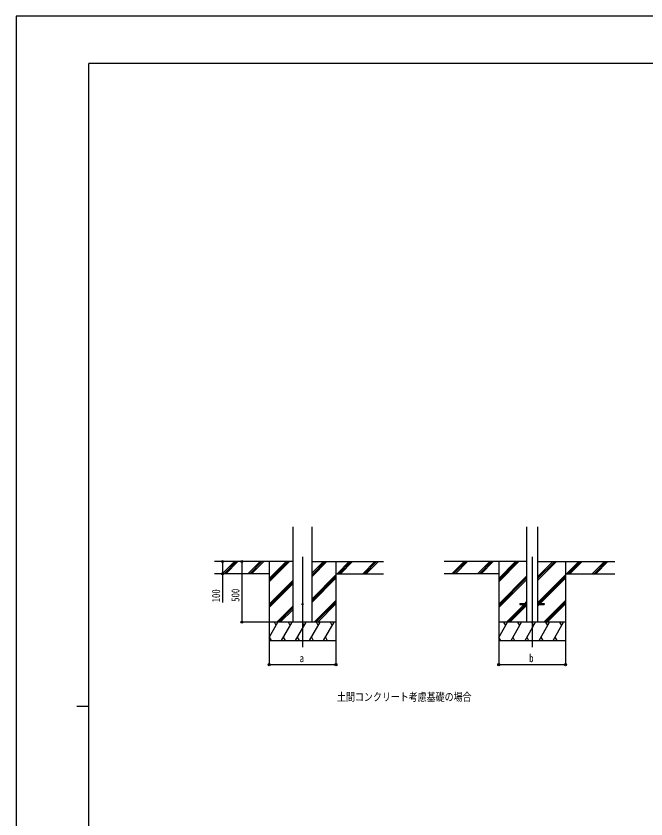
# Model space of a CAD drawing. Units: millimetres, scale not verified. Extents: x -8410 to 8410, y -5940 to 5940.
# Drawn here: x -8410 to -3219, y -680 to 5940 of the extents above; entities that cross this region are included whole.
import ezdxf
from ezdxf.enums import TextEntityAlignment as Align

# ---------------------------------------------------------------- set-up
doc = ezdxf.new("R2010")
doc.units = ezdxf.units.MM
doc.header["$LTSCALE"] = 30
for name, color, linetype in [('0-2_USER1', 3, 'Continuous'), ('0-3_YKK_12', 2, 'Continuous'), ('0-4_YKK_13', 4, 'Continuous'), ('0-5_YKK_A1', 4, 'Continuous'), ('0-6_YKK_D', 6, 'Continuous'), ('0-7_YKK_ZWAK', 7, 'Continuous')]:
    doc.layers.add(name, color=color, linetype=linetype)
doc.styles.add('ＭＳ ゴシック', font='')
doc.styles.get('ＭＳ ゴシック').set_extended_font_data('MS Gothic')

msp = doc.modelspace()

# ---------------------------------------------------------------- linework, layer by layer
at = {"layer": '0-3_YKK_12'}
for p, q in [((-6048.79, 1480.45), (-6048.79, 737.12)), ((-4157.22, 1480.45), (-4157.22, 737.12))]:
    msp.add_line(p, q, dxfattribs=at)
at = {"layer": '0-4_YKK_13'}
for p, q in [((-4257.22, 1096.71), (-4257.22, 1087.71)), ((-4257.22, 1096.71), (-4202.42, 1096.71)), ((-4257.22, 1087.71), (-4202.42, 1087.71)), ((-4112.02, 1096.71), (-4057.22, 1096.71)), ((-4112.02, 1087.71), (-4057.22, 1087.71)), ((-4057.22, 1096.71), (-4057.22, 1087.71))]:
    msp.add_line(p, q, dxfattribs=at)
msp.add_circle((-6048.79, 1092.21), 5, dxfattribs=at)
at = {"layer": '0-5_YKK_A1'}
for p, q in [((-6126.54, 942.21), (-6126.54, 1727.56)), ((-5971.04, 942.21), (-5971.04, 1727.56)), ((-4202.42, 1727.56), (-4202.42, 942.21)), ((-4112.02, 1727.56), (-4112.02, 942.21)), ((-6126.54, 1442.21), (-6774.74, 1442.21)), ((-6708.06, 1343.61), (-6609.46, 1442.21)), ((-6695.32, 1342.21), (-6595.32, 1442.21)), ((-6681.18, 1342.21), (-6581.17, 1442.21)), ((-6495.92, 1343.61), (-6397.33, 1442.21)), ((-6483.19, 1342.21), (-6383.18, 1442.21)), ((-6469.04, 1342.21), (-6369.04, 1442.21)), ((-6323.79, 1442.21), (-6323.79, 792.21)), ((-6323.79, 1275.33), (-6156.91, 1442.21)), ((-6323.79, 1289.47), (-6171.05, 1442.21)), ((-6323.79, 1303.61), (-6185.19, 1442.21)), ((-5971.04, 1319.71), (-5848.54, 1442.21)), ((-5971.04, 1333.85), (-5862.68, 1442.21)), ((-5971.04, 1348), (-5876.83, 1442.21)), ((-5971.04, 1442.21), (-5383.17, 1442.21)), ((-5773.79, 1442.21), (-5773.79, 792.21)), ((-5764.7, 1342.21), (-5664.69, 1442.21)), ((-5750.55, 1342.21), (-5650.55, 1442.21)), ((-5736.41, 1342.21), (-5636.41, 1442.21)), ((-5552.56, 1342.21), (-5452.56, 1442.21)), ((-5538.42, 1342.21), (-5438.42, 1442.21)), ((-5524.28, 1342.21), (-5424.28, 1442.21)), ((-4202.42, 1442.21), (-4883.17, 1442.21)), ((-4816.49, 1343.61), (-4717.89, 1442.21)), ((-4803.75, 1342.21), (-4703.75, 1442.21)), ((-4789.6, 1342.21), (-4689.6, 1442.21)), ((-4604.35, 1343.61), (-4505.76, 1442.21)), ((-4591.62, 1342.21), (-4491.61, 1442.21)), ((-4577.47, 1342.21), (-4477.47, 1442.21)), ((-4432.22, 1442.21), (-4432.22, 792.21)), ((-4432.22, 1275.33), (-4265.34, 1442.21)), ((-4432.22, 1289.47), (-4279.48, 1442.21)), ((-4432.22, 1303.61), (-4293.62, 1442.21)), ((-4112.02, 1287.16), (-3956.97, 1442.21)), ((-4112.02, 1301.3), (-3971.11, 1442.21)), ((-4112.02, 1315.45), (-3985.26, 1442.21)), ((-4112.02, 1442.21), (-3474.02, 1442.21)), ((-3882.22, 1442.21), (-3882.22, 792.21)), ((-3873.13, 1342.21), (-3773.12, 1442.21)), ((-3858.98, 1342.21), (-3758.98, 1442.21)), ((-3844.84, 1342.21), (-3744.84, 1442.21)), ((-3660.99, 1342.21), (-3560.99, 1442.21)), ((-3646.85, 1342.21), (-3546.85, 1442.21)), ((-3632.71, 1342.21), (-3532.71, 1442.21)), ((-6323.79, 1342.21), (-6774.74, 1342.21)), ((-5971.04, 1135.87), (-5773.79, 1333.11)), ((-5773.79, 1342.21), (-5383.17, 1342.21)), ((-4432.22, 1342.21), (-4883.17, 1342.21)), ((-4112.02, 1103.32), (-3882.22, 1333.11)), ((-3882.22, 1342.21), (-3474.02, 1342.21)), ((-6323.79, 1091.48), (-6126.54, 1288.73)), ((-6323.79, 1077.34), (-6126.54, 1274.59)), ((-6323.79, 1063.2), (-6126.54, 1260.45)), ((-5971.04, 1121.72), (-5773.79, 1318.97)), ((-5971.04, 1107.58), (-5773.79, 1304.83)), ((-4432.22, 1091.48), (-4202.42, 1321.28)), ((-4432.22, 1077.34), (-4202.42, 1307.14)), ((-4432.22, 1063.2), (-4202.42, 1293)), ((-4104.49, 1096.71), (-3882.22, 1318.97)), ((-4090.34, 1096.71), (-3882.22, 1304.83)), ((-6260.93, 942.21), (-6126.54, 1076.6)), ((-6246.79, 942.21), (-6126.54, 1062.46)), ((-5952.57, 942.21), (-5773.79, 1120.98)), ((-5938.43, 942.21), (-5773.79, 1106.84)), ((-5924.28, 942.21), (-5773.79, 1092.7)), ((-4369.36, 942.21), (-4223.86, 1087.71)), ((-4355.22, 942.21), (-4209.72, 1087.71)), ((-4341.08, 942.21), (-4202.42, 1080.86)), ((-4214.86, 1096.71), (-4202.42, 1109.15)), ((-4112.02, 1075.03), (-4099.34, 1087.71)), ((-4061, 942.21), (-3882.22, 1120.98)), ((-4046.85, 942.21), (-3882.22, 1106.84)), ((-4032.71, 942.21), (-3882.22, 1092.7)), ((-6232.65, 942.21), (-6126.54, 1048.32)), ((-5773.79, 942.21), (-6323.79, 942.21)), ((-6323.79, 816.76), (-6251.36, 942.21)), ((-6266.36, 916.23), (-6281.37, 942.21)), ((-6222.5, 792.21), (-6135.89, 942.21)), ((-6150.89, 916.23), (-6165.89, 942.21)), ((-6107.03, 792.21), (-6020.42, 942.21)), ((-6035.42, 916.23), (-6050.43, 942.21)), ((-5991.56, 792.21), (-5904.95, 942.21)), ((-5919.95, 916.23), (-5934.96, 942.21)), ((-5876.09, 792.21), (-5789.48, 942.21)), ((-5804.48, 916.23), (-5819.48, 942.21)), ((-3882.22, 942.21), (-4432.22, 942.21)), ((-4432.22, 816.76), (-4359.79, 942.21)), ((-4374.79, 916.23), (-4389.8, 942.21)), ((-4330.93, 792.21), (-4244.32, 942.21)), ((-4259.32, 916.23), (-4274.32, 942.21)), ((-4215.46, 792.21), (-4128.85, 942.21)), ((-4143.85, 916.23), (-4158.86, 942.21)), ((-4099.99, 792.21), (-4013.38, 942.21)), ((-4028.38, 916.23), (-4043.38, 942.21)), ((-3984.52, 792.21), (-3897.91, 942.21)), ((-3912.91, 916.23), (-3927.91, 942.21)), ((-6322.97, 818.19), (-6307.97, 792.21)), ((-6207.5, 818.19), (-6192.5, 792.21)), ((-6092.03, 818.19), (-6077.03, 792.21)), ((-5976.56, 818.19), (-5961.56, 792.21)), ((-5861.09, 818.19), (-5846.09, 792.21)), ((-4431.4, 818.19), (-4416.4, 792.21)), ((-4315.93, 818.19), (-4300.93, 792.21)), ((-4200.46, 818.19), (-4185.46, 792.21)), ((-4084.99, 818.19), (-4069.99, 792.21)), ((-3969.52, 818.19), (-3954.52, 792.21)), ((-6323.79, 792.21), (-5773.79, 792.21)), ((-4432.22, 792.21), (-3882.22, 792.21))]:
    msp.add_line(p, q, dxfattribs=at)
at = {"layer": '0-6_YKK_D'}
for p, q in [((-6548.85, 1442.21), (-6548.85, 942.21)), ((-6324.79, 942.21), (-6549.85, 942.21)), ((-6323.79, 792.21), (-6323.79, 591.21)), ((-5773.79, 792.21), (-5773.79, 591.21)), ((-4432.22, 792.21), (-4432.22, 591.21)), ((-3882.22, 792.21), (-3882.22, 591.21)), ((-6323.79, 592.21), (-5773.79, 592.21)), ((-4432.22, 592.21), (-3882.22, 592.21))]:
    msp.add_line(p, q, dxfattribs=at)
msp.add_lwpolyline([(-6708.13, 1442.21), (-6708.13, 1342.21), (-6708.13, 1105.01)], dxfattribs=at)
for centre in [(-6708.13, 1442.21), (-6548.85, 1442.21), (-6708.13, 1342.21), (-6548.85, 942.21), (-6323.79, 592.21), (-5773.79, 592.21), (-4432.22, 592.21), (-3882.22, 592.21)]:
    msp.add_circle(centre, 8.5, dxfattribs=at)
at = {"layer": '0-7_YKK_ZWAK'}
for p, q in [((7790.04, 5550), (-7809.96, 5550)), ((-7809.96, -5050), (-7809.96, 5550)), ((-7909.96, 250), (-7809.96, 250))]:
    msp.add_line(p, q, dxfattribs=at)
msp.add_lwpolyline([(-8410, -5940), (8410, -5940), (8410, 5940), (-8410, 5940)], close=True, dxfattribs=at)

# ---------------------------------------------------------------- texts
at = {"layer": '0-2_USER1', "style": 'ＭＳ ゴシック', "width": 0.8}
msp.add_text('土間コンクリート考慮基礎の場合', height=65.98, dxfattribs=at).set_placement((-5764.92, 273.35), align=Align.BOTTOM_LEFT)
at = {"layer": '0-6_YKK_D', "style": 'ＭＳ ゴシック', "width": 0.8}
for s, p in [('100', (-6708.93, 1105.81)), ('500', (-6549.65, 1110.61))]:
    msp.add_text(s, height=65.98, rotation=90, dxfattribs=at).set_placement(p, align=Align.BOTTOM_LEFT)
for s, p in [('a', (-6072.79, 593.01)), ('b', (-4181.22, 593.01))]:
    msp.add_text(s, height=65.98, dxfattribs=at).set_placement(p, align=Align.BOTTOM_LEFT)

doc.saveas('drawing.dxf')
